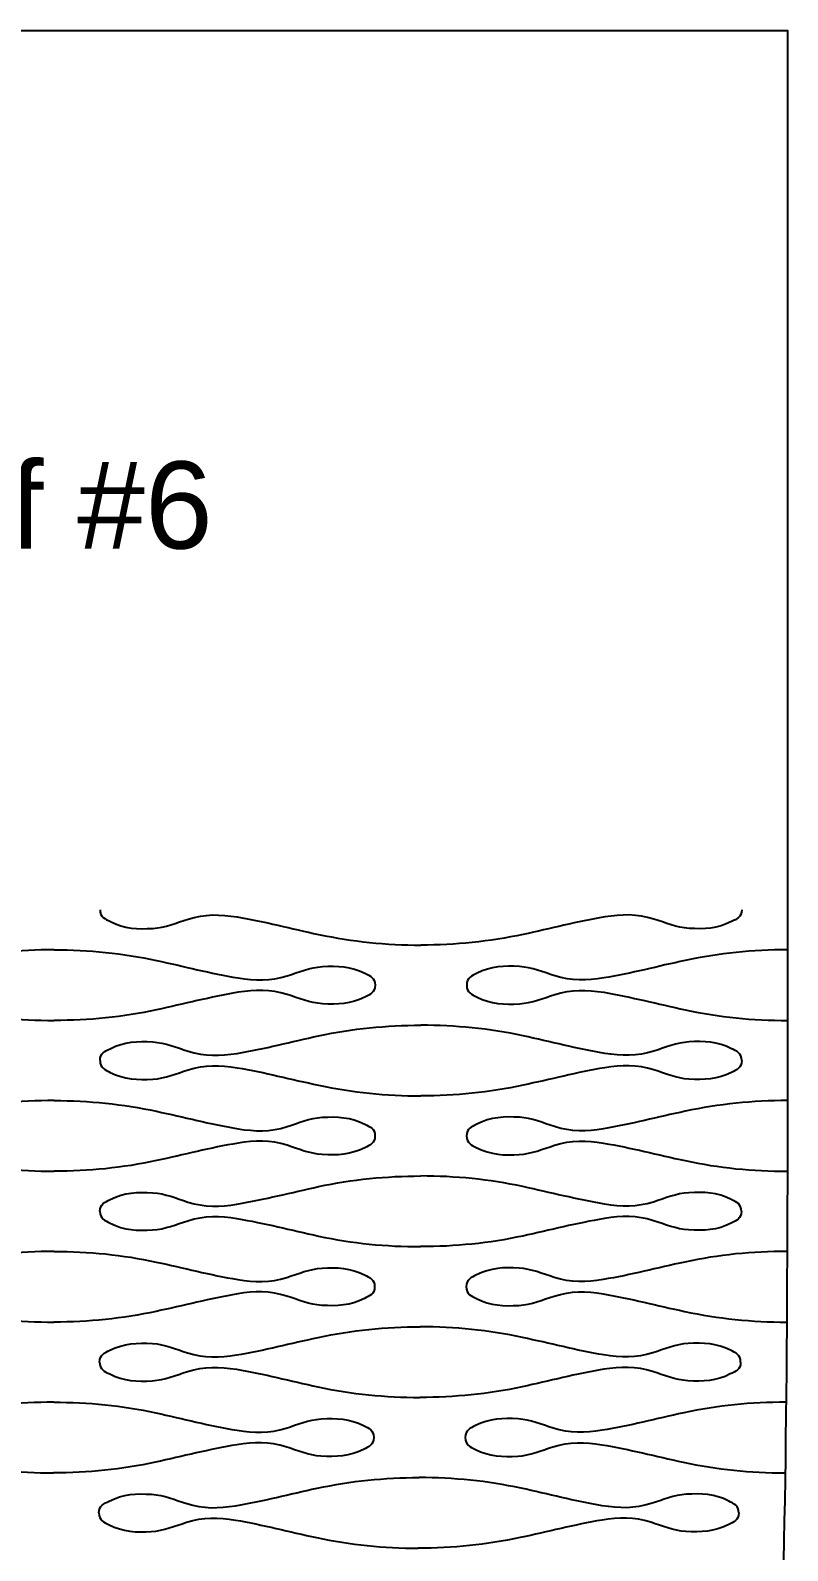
# Model space of a CAD drawing. Extents: x -15.8 to 22.7, y 5.7 to 11.5.
# Drawn here: x 8.356 to 9.778, y 8.608 to 11.465 of the extents above; entities that cross this region are included whole.
import ezdxf

# ---------------------------------------------------------------- set-up
doc = ezdxf.new("R2010")
doc.units = 0
doc.layers.add('DEFAULT', color=7, linetype='CONTINUOUS')
doc.styles.add('TEXTSTYLE25', font='standard')

msp = doc.modelspace()

# ---------------------------------------------------------------- linework, layer by layer
at = {"layer": 'DEFAULT'}
msp.add_lwpolyline([(5.6458, 9.8123), (5.6458, 11.465), (9.7776, 11.465), (9.7776, 9.8123)], dxfattribs=at)
for points, knots in [([(8.4864, 9.8123), (8.4864, 9.7983), (8.4956, 9.7951), (8.5057, 9.79), (8.5319, 9.7767), (8.5573, 9.7755), (8.5854, 9.7773), (8.6091, 9.7788), (8.6298, 9.7878), (8.6517, 9.7948), (8.6829, 9.8047), (8.7121, 9.804), (8.7437, 9.7988), (8.7953, 9.7902), (8.8458, 9.7768), (8.8969, 9.7659), (8.9606, 9.7523), (9.0239, 9.7459), (9.089, 9.7459)], [0, 0, 0, 0, 1, 1, 1, 2, 2, 2, 3, 3, 3, 4, 4, 4, 5, 5, 5, 6, 6, 6, 6]), ([(9.7776, 9.8123), (9.7776, 8.6318), (9.7776, 8.0416), (9.6743, 7.4513), (9.571, 6.8611), (9.3644, 6.2708), (8.5381, 5.6805)], [0, 0, 0, 0, 1, 1, 1, 2, 2, 2, 2]), ([(9.6915, 9.8123), (9.6915, 9.7983), (9.6823, 9.7951), (9.6723, 9.79), (9.646, 9.7767), (9.6207, 9.7755), (9.5925, 9.7773), (9.5688, 9.7788), (9.5481, 9.7878), (9.5263, 9.7948), (9.495, 9.8047), (9.4658, 9.804), (9.4343, 9.7988), (9.3826, 9.7902), (9.3321, 9.7768), (9.281, 9.7659), (9.2173, 9.7523), (9.154, 9.7459), (9.089, 9.7459)], [0, 0, 0, 0, 1, 1, 1, 2, 2, 2, 3, 3, 3, 4, 4, 4, 5, 5, 5, 6, 6, 6, 6]), ([(8.4003, 9.737), (8.3353, 9.737), (8.2719, 9.7306), (8.2083, 9.717), (8.1572, 9.7061), (8.1067, 9.6927), (8.055, 9.6841), (8.0235, 9.6789), (7.9943, 9.6782), (7.963, 9.6882), (7.9412, 9.6951), (7.9204, 9.7041), (7.8968, 9.7056), (7.8686, 9.7074), (7.8433, 9.7062), (7.817, 9.6929), (7.807, 9.6878), (7.7978, 9.6846), (7.7978, 9.6706)], [0, 0, 0, 0, 1, 1, 1, 2, 2, 2, 3, 3, 3, 4, 4, 4, 5, 5, 5, 6, 6, 6, 6]), ([(8.4003, 9.737), (8.4654, 9.737), (8.5287, 9.7306), (8.5924, 9.717), (8.6435, 9.7061), (8.694, 9.6927), (8.7456, 9.6841), (8.7772, 9.6789), (8.8064, 9.6782), (8.8376, 9.6882), (8.8594, 9.6951), (8.8802, 9.7041), (8.9039, 9.7056), (8.932, 9.7074), (8.9574, 9.7062), (8.9836, 9.6929), (8.9937, 9.6878), (9.0029, 9.6846), (9.0029, 9.6706)], [0, 0, 0, 0, 1, 1, 1, 2, 2, 2, 3, 3, 3, 4, 4, 4, 5, 5, 5, 6, 6, 6, 6]), ([(9.7776, 9.737), (9.7125, 9.737), (9.6492, 9.7306), (9.5855, 9.717), (9.5344, 9.7061), (9.4839, 9.6927), (9.4323, 9.6841), (9.4007, 9.6789), (9.3715, 9.6782), (9.3403, 9.6882), (9.3185, 9.6951), (9.2977, 9.7041), (9.274, 9.7056), (9.2459, 9.7074), (9.2205, 9.7062), (9.1943, 9.6929), (9.1842, 9.6878), (9.175, 9.6846), (9.175, 9.6706)], [0, 0, 0, 0, 1, 1, 1, 2, 2, 2, 3, 3, 3, 4, 4, 4, 5, 5, 5, 6, 6, 6, 6]), ([(7.7978, 9.6706), (7.7978, 9.6566), (7.807, 9.6534), (7.817, 9.6483), (7.8433, 9.635), (7.8686, 9.6338), (7.8968, 9.6356), (7.9204, 9.6371), (7.9412, 9.6461), (7.963, 9.6531), (7.9943, 9.663), (8.0235, 9.6623), (8.055, 9.6571), (8.1067, 9.6485), (8.1572, 9.6351), (8.2083, 9.6242), (8.2719, 9.6106), (8.3353, 9.6042), (8.4003, 9.6042)], [0, 0, 0, 0, 1, 1, 1, 2, 2, 2, 3, 3, 3, 4, 4, 4, 5, 5, 5, 6, 6, 6, 6]), ([(9.0029, 9.6706), (9.0029, 9.6566), (8.9937, 9.6534), (8.9836, 9.6483), (8.9574, 9.635), (8.932, 9.6338), (8.9039, 9.6356), (8.8802, 9.6371), (8.8594, 9.6461), (8.8376, 9.6531), (8.8064, 9.663), (8.7772, 9.6623), (8.7456, 9.6571), (8.6939, 9.6485), (8.6434, 9.6351), (8.5924, 9.6242), (8.5287, 9.6106), (8.4654, 9.6042), (8.4003, 9.6042)], [0, 0, 0, 0, 1, 1, 1, 2, 2, 2, 3, 3, 3, 4, 4, 4, 5, 5, 5, 6, 6, 6, 6]), ([(9.175, 9.6706), (9.175, 9.6566), (9.1842, 9.6534), (9.1943, 9.6483), (9.2205, 9.635), (9.2458, 9.6338), (9.274, 9.6356), (9.2977, 9.6371), (9.3185, 9.6461), (9.3403, 9.6531), (9.3715, 9.663), (9.4007, 9.6623), (9.4323, 9.6571), (9.4839, 9.6485), (9.5344, 9.6351), (9.5855, 9.6242), (9.6492, 9.6106), (9.7125, 9.6042), (9.7775, 9.6042)], [0, 0, 0, 0, 1, 1, 1, 2, 2, 2, 3, 3, 3, 4, 4, 4, 5, 5, 5, 6, 6, 6, 6]), ([(8.4864, 9.5289), (8.4864, 9.5429), (8.4956, 9.5461), (8.5056, 9.5512), (8.5319, 9.5645), (8.5572, 9.5657), (8.5854, 9.5639), (8.609, 9.5624), (8.6298, 9.5534), (8.6516, 9.5464), (8.6829, 9.5365), (8.7121, 9.5372), (8.7436, 9.5424), (8.7953, 9.551), (8.8458, 9.5644), (8.8969, 9.5753), (8.9606, 9.5889), (9.0239, 9.5953), (9.0889, 9.5953)], [0, 0, 0, 0, 1, 1, 1, 2, 2, 2, 3, 3, 3, 4, 4, 4, 5, 5, 5, 6, 6, 6, 6]), ([(9.6915, 9.5289), (9.6915, 9.5429), (9.6823, 9.5461), (9.6722, 9.5512), (9.646, 9.5645), (9.6206, 9.5657), (9.5925, 9.5639), (9.5688, 9.5624), (9.548, 9.5534), (9.5262, 9.5464), (9.495, 9.5365), (9.4658, 9.5372), (9.4342, 9.5424), (9.3826, 9.551), (9.332, 9.5644), (9.2809, 9.5753), (9.2173, 9.5889), (9.154, 9.5953), (9.0889, 9.5953)], [0, 0, 0, 0, 1, 1, 1, 2, 2, 2, 3, 3, 3, 4, 4, 4, 5, 5, 5, 6, 6, 6, 6]), ([(8.4864, 9.5289), (8.4864, 9.5149), (8.4956, 9.5117), (8.5056, 9.5066), (8.5319, 9.4932), (8.5572, 9.4921), (8.5854, 9.4939), (8.609, 9.4953), (8.6298, 9.5044), (8.6516, 9.5113), (8.6829, 9.5213), (8.712, 9.5206), (8.7436, 9.5154), (8.7953, 9.5068), (8.8458, 9.4934), (8.8969, 9.4825), (8.9605, 9.4689), (9.0238, 9.4625), (9.0889, 9.4625)], [0, 0, 0, 0, 1, 1, 1, 2, 2, 2, 3, 3, 3, 4, 4, 4, 5, 5, 5, 6, 6, 6, 6]), ([(9.6915, 9.5289), (9.6914, 9.5149), (9.6822, 9.5117), (9.6722, 9.5066), (9.6459, 9.4933), (9.6206, 9.4921), (9.5924, 9.4939), (9.5688, 9.4953), (9.548, 9.5044), (9.5262, 9.5113), (9.4949, 9.5213), (9.4658, 9.5206), (9.4342, 9.5154), (9.3825, 9.5068), (9.332, 9.4934), (9.2809, 9.4825), (9.2172, 9.4689), (9.1539, 9.4625), (9.0889, 9.4625)], [0, 0, 0, 0, 1, 1, 1, 2, 2, 2, 3, 3, 3, 4, 4, 4, 5, 5, 5, 6, 6, 6, 6]), ([(8.4003, 9.4536), (8.3352, 9.4536), (8.2719, 9.4472), (8.2082, 9.4336), (8.1571, 9.4226), (8.1066, 9.4093), (8.055, 9.4007), (8.0234, 9.3955), (7.9942, 9.3948), (7.963, 9.4047), (7.9412, 9.4117), (7.9204, 9.4207), (7.8968, 9.4222), (7.8686, 9.424), (7.8433, 9.4228), (7.817, 9.4095), (7.807, 9.4044), (7.7978, 9.4012), (7.7978, 9.3872)], [0, 0, 0, 0, 1, 1, 1, 2, 2, 2, 3, 3, 3, 4, 4, 4, 5, 5, 5, 6, 6, 6, 6]), ([(8.4003, 9.4536), (8.4653, 9.4536), (8.5287, 9.4472), (8.5923, 9.4336), (8.6434, 9.4226), (8.6939, 9.4093), (8.7455, 9.4007), (8.7771, 9.3955), (8.8062, 9.3948), (8.8375, 9.4047), (8.8593, 9.4117), (8.8801, 9.4207), (8.9037, 9.4222), (8.9319, 9.424), (8.9572, 9.4228), (8.9835, 9.4095), (8.9935, 9.4044), (9.0027, 9.4012), (9.0027, 9.3872)], [0, 0, 0, 0, 1, 1, 1, 2, 2, 2, 3, 3, 3, 4, 4, 4, 5, 5, 5, 6, 6, 6, 6]), ([(9.7774, 9.4536), (9.7123, 9.4536), (9.649, 9.4472), (9.5853, 9.4336), (9.5342, 9.4226), (9.4837, 9.4093), (9.432, 9.4007), (9.4005, 9.3955), (9.3713, 9.3947), (9.3401, 9.4047), (9.3183, 9.4117), (9.2975, 9.4207), (9.2739, 9.4222), (9.2457, 9.424), (9.2204, 9.4228), (9.1941, 9.4095), (9.1841, 9.4044), (9.1748, 9.4012), (9.1748, 9.3872)], [0, 0, 0, 0, 1, 1, 1, 2, 2, 2, 3, 3, 3, 4, 4, 4, 5, 5, 5, 6, 6, 6, 6]), ([(7.7978, 9.3872), (7.7978, 9.3732), (7.807, 9.37), (7.817, 9.3649), (7.8433, 9.3515), (7.8686, 9.3504), (7.8968, 9.3522), (7.9204, 9.3536), (7.9412, 9.3627), (7.963, 9.3696), (7.9942, 9.3796), (8.0234, 9.3789), (8.055, 9.3737), (8.1066, 9.3651), (8.1571, 9.3517), (8.2082, 9.3408), (8.2719, 9.3271), (8.3352, 9.3208), (8.4002, 9.3208)], [0, 0, 0, 0, 1, 1, 1, 2, 2, 2, 3, 3, 3, 4, 4, 4, 5, 5, 5, 6, 6, 6, 6]), ([(9.0027, 9.3872), (9.0027, 9.3732), (8.9935, 9.37), (8.9835, 9.3649), (8.9572, 9.3515), (8.9318, 9.3504), (8.9037, 9.3522), (8.88, 9.3536), (8.8593, 9.3627), (8.8375, 9.3696), (8.8062, 9.3796), (8.777, 9.3789), (8.7455, 9.3737), (8.6938, 9.3651), (8.6433, 9.3517), (8.5922, 9.3408), (8.5286, 9.3271), (8.4652, 9.3208), (8.4002, 9.3208)], [0, 0, 0, 0, 1, 1, 1, 2, 2, 2, 3, 3, 3, 4, 4, 4, 5, 5, 5, 6, 6, 6, 6]), ([(9.1748, 9.3872), (9.1748, 9.3732), (9.184, 9.37), (9.194, 9.3649), (9.2203, 9.3515), (9.2456, 9.3504), (9.2738, 9.3522), (9.2974, 9.3536), (9.3182, 9.3627), (9.34, 9.3696), (9.3713, 9.3796), (9.4004, 9.3789), (9.432, 9.3737), (9.4837, 9.3651), (9.5342, 9.3517), (9.5852, 9.3408), (9.6489, 9.3271), (9.7122, 9.3208), (9.7772, 9.3208)], [0, 0, 0, 0, 1, 1, 1, 2, 2, 2, 3, 3, 3, 4, 4, 4, 5, 5, 5, 6, 6, 6, 6]), ([(8.4862, 9.2455), (8.4862, 9.2595), (8.4954, 9.2627), (8.5055, 9.2678), (8.5317, 9.2811), (8.5571, 9.2823), (8.5852, 9.2805), (8.6088, 9.279), (8.6296, 9.27), (8.6514, 9.263), (8.6827, 9.2531), (8.7118, 9.2538), (8.7434, 9.259), (8.7951, 9.2676), (8.8456, 9.281), (8.8967, 9.2919), (8.9603, 9.3055), (9.0236, 9.3119), (9.0887, 9.3119)], [0, 0, 0, 0, 1, 1, 1, 2, 2, 2, 3, 3, 3, 4, 4, 4, 5, 5, 5, 6, 6, 6, 6]), ([(9.691, 9.2455), (9.691, 9.2595), (9.6818, 9.2627), (9.6718, 9.2678), (9.6455, 9.2811), (9.6202, 9.2823), (9.5921, 9.2805), (9.5684, 9.279), (9.5476, 9.27), (9.5258, 9.263), (9.4946, 9.2531), (9.4654, 9.2538), (9.4338, 9.259), (9.3822, 9.2676), (9.3317, 9.281), (9.2806, 9.2919), (9.217, 9.3055), (9.1537, 9.3119), (9.0887, 9.3119)], [0, 0, 0, 0, 1, 1, 1, 2, 2, 2, 3, 3, 3, 4, 4, 4, 5, 5, 5, 6, 6, 6, 6]), ([(8.4862, 9.2455), (8.4862, 9.2315), (8.4954, 9.2283), (8.5054, 9.2232), (8.5316, 9.2098), (8.557, 9.2087), (8.5851, 9.2105), (8.6088, 9.2119), (8.6295, 9.221), (8.6514, 9.2279), (8.6826, 9.2379), (8.7118, 9.2372), (8.7434, 9.232), (8.795, 9.2234), (8.8454, 9.21), (8.8965, 9.1991), (8.9601, 9.1854), (9.0234, 9.1791), (9.0884, 9.1791)], [0, 0, 0, 0, 1, 1, 1, 2, 2, 2, 3, 3, 3, 4, 4, 4, 5, 5, 5, 6, 6, 6, 6]), ([(9.691, 9.2455), (9.6909, 9.2315), (9.6817, 9.2282), (9.6716, 9.2232), (9.6454, 9.2099), (9.62, 9.2087), (9.5918, 9.2105), (9.5682, 9.2119), (9.5475, 9.221), (9.5257, 9.2279), (9.4945, 9.2379), (9.4653, 9.2372), (9.4337, 9.232), (9.3821, 9.2234), (9.3315, 9.21), (9.2804, 9.1991), (9.2167, 9.1855), (9.1534, 9.1791), (9.0884, 9.1791)], [0, 0, 0, 0, 1, 1, 1, 2, 2, 2, 3, 3, 3, 4, 4, 4, 5, 5, 5, 6, 6, 6, 6]), ([(8.4, 9.1702), (8.335, 9.1702), (8.2716, 9.1638), (8.208, 9.1502), (8.1569, 9.1392), (8.1065, 9.1259), (8.0548, 9.1173), (8.0233, 9.1121), (7.9941, 9.1113), (7.9629, 9.1213), (7.9411, 9.1283), (7.9203, 9.1373), (7.8967, 9.1388), (7.8686, 9.1406), (7.8432, 9.1394), (7.817, 9.1261), (7.8069, 9.121), (7.7977, 9.1178), (7.7977, 9.1038)], [0, 0, 0, 0, 1, 1, 1, 2, 2, 2, 3, 3, 3, 4, 4, 4, 5, 5, 5, 6, 6, 6, 6]), ([(8.4, 9.1702), (8.465, 9.1702), (8.5283, 9.1638), (8.5919, 9.1502), (8.643, 9.1392), (8.6934, 9.1259), (8.745, 9.1173), (8.7766, 9.1121), (8.8057, 9.1114), (8.837, 9.1213), (8.8588, 9.1283), (8.8796, 9.1373), (8.9032, 9.1388), (8.9313, 9.1406), (8.9567, 9.1394), (8.9829, 9.1261), (8.9929, 9.121), (9.0021, 9.1178), (9.002, 9.1038)], [0, 0, 0, 0, 1, 1, 1, 2, 2, 2, 3, 3, 3, 4, 4, 4, 5, 5, 5, 6, 6, 6, 6]), ([(9.7766, 9.1702), (9.7116, 9.1702), (9.6482, 9.1638), (9.5846, 9.1502), (9.5334, 9.1392), (9.4829, 9.1259), (9.4312, 9.1173), (9.3997, 9.1121), (9.3706, 9.1113), (9.3393, 9.1213), (9.3175, 9.1283), (9.2968, 9.1373), (9.2732, 9.1388), (9.245, 9.1406), (9.2197, 9.1394), (9.1934, 9.1261), (9.1834, 9.121), (9.1741, 9.1178), (9.1741, 9.1038)], [0, 0, 0, 0, 1, 1, 1, 2, 2, 2, 3, 3, 3, 4, 4, 4, 5, 5, 5, 6, 6, 6, 6]), ([(7.7977, 9.1038), (7.7977, 9.0898), (7.8069, 9.0865), (7.8169, 9.0815), (7.8432, 9.0681), (7.8685, 9.067), (7.8967, 9.0688), (7.9203, 9.0702), (7.9411, 9.0793), (7.9628, 9.0862), (7.9941, 9.0962), (8.0232, 9.0955), (8.0548, 9.0903), (8.1064, 9.0817), (8.1569, 9.0683), (8.2079, 9.0574), (8.2715, 9.0437), (8.3348, 9.0374), (8.3998, 9.0374)], [0, 0, 0, 0, 1, 1, 1, 2, 2, 2, 3, 3, 3, 4, 4, 4, 5, 5, 5, 6, 6, 6, 6]), ([(9.002, 9.1038), (9.002, 9.0898), (8.9928, 9.0865), (8.9827, 9.0815), (8.9565, 9.0681), (8.9312, 9.067), (8.903, 9.0688), (8.8794, 9.0702), (8.8586, 9.0793), (8.8369, 9.0862), (8.8056, 9.0962), (8.7765, 9.0955), (8.7449, 9.0903), (8.6933, 9.0817), (8.6428, 9.0683), (8.5917, 9.0574), (8.5281, 9.0437), (8.4648, 9.0374), (8.3998, 9.0374)], [0, 0, 0, 0, 1, 1, 1, 2, 2, 2, 3, 3, 3, 4, 4, 4, 5, 5, 5, 6, 6, 6, 6]), ([(9.1741, 9.1038), (9.174, 9.0898), (9.1832, 9.0865), (9.1932, 9.0815), (9.2195, 9.0681), (9.2448, 9.067), (9.2729, 9.0688), (9.2965, 9.0702), (9.3173, 9.0793), (9.3392, 9.0862), (9.3704, 9.0962), (9.3995, 9.0955), (9.4311, 9.0903), (9.4827, 9.0817), (9.5331, 9.0683), (9.5841, 9.0574), (9.6477, 9.0437), (9.7109, 9.0374), (9.7759, 9.0374)], [0, 0, 0, 0, 1, 1, 1, 2, 2, 2, 3, 3, 3, 4, 4, 4, 5, 5, 5, 6, 6, 6, 6]), ([(8.4856, 8.9621), (8.4856, 8.9761), (8.4948, 8.9793), (8.5049, 8.9844), (8.5311, 8.9977), (8.5565, 8.9989), (8.5846, 8.9971), (8.6082, 8.9956), (8.629, 8.9866), (8.6507, 8.9796), (8.682, 8.9696), (8.7111, 8.9704), (8.7426, 8.9756), (8.7943, 8.9842), (8.8448, 8.9975), (8.8959, 9.0085), (8.9595, 9.0221), (9.0228, 9.0285), (9.0878, 9.0285)], [0, 0, 0, 0, 1, 1, 1, 2, 2, 2, 3, 3, 3, 4, 4, 4, 5, 5, 5, 6, 6, 6, 6]), ([(9.6895, 8.9621), (9.6895, 8.9761), (9.6804, 8.9793), (9.6704, 8.9844), (9.6442, 8.9977), (9.6189, 8.9988), (9.5908, 8.9971), (9.5671, 8.9956), (9.5463, 8.9866), (9.5245, 8.9796), (9.4933, 8.9696), (9.4641, 8.9704), (9.4326, 8.9756), (9.381, 8.9842), (9.3306, 8.9975), (9.2796, 9.0085), (9.216, 9.0221), (9.1528, 9.0285), (9.0878, 9.0285)], [0, 0, 0, 0, 1, 1, 1, 2, 2, 2, 3, 3, 3, 4, 4, 4, 5, 5, 5, 6, 6, 6, 6]), ([(8.4856, 8.9621), (8.4856, 8.9481), (8.4947, 8.9448), (8.5047, 8.9398), (8.5309, 8.9264), (8.5562, 8.9253), (8.5843, 8.927), (8.608, 8.9285), (8.6288, 8.9376), (8.6506, 8.9445), (8.6818, 8.9545), (8.711, 8.9538), (8.7425, 8.9486), (8.794, 8.94), (8.8444, 8.9266), (8.8954, 8.9157), (8.9589, 8.902), (9.0221, 8.8957), (9.087, 8.8957)], [0, 0, 0, 0, 1, 1, 1, 2, 2, 2, 3, 3, 3, 4, 4, 4, 5, 5, 5, 6, 6, 6, 6]), ([(9.6895, 8.9621), (9.6893, 8.948), (9.68, 8.9448), (9.67, 8.9398), (9.6437, 8.9265), (9.6183, 8.9253), (9.5902, 8.927), (9.5666, 8.9285), (9.5459, 8.9376), (9.5242, 8.9445), (9.493, 8.9545), (9.4639, 8.9538), (9.4323, 8.9486), (9.3806, 8.94), (9.3301, 8.9266), (9.2789, 8.9157), (9.2153, 8.9021), (9.152, 8.8957), (9.087, 8.8957)], [0, 0, 0, 0, 1, 1, 1, 2, 2, 2, 3, 3, 3, 4, 4, 4, 5, 5, 5, 6, 6, 6, 6]), ([(8.3993, 8.8868), (8.3343, 8.8868), (8.271, 8.8804), (8.2075, 8.8668), (8.1564, 8.8558), (8.106, 8.8424), (8.0544, 8.8339), (8.0229, 8.8287), (7.9938, 8.8279), (7.9626, 8.8379), (7.9408, 8.8449), (7.9201, 8.8539), (7.8965, 8.8554), (7.8684, 8.8572), (7.8431, 8.856), (7.8168, 8.8427), (7.8068, 8.8376), (7.7976, 8.8344), (7.7976, 8.8204)], [0, 0, 0, 0, 1, 1, 1, 2, 2, 2, 3, 3, 3, 4, 4, 4, 5, 5, 5, 6, 6, 6, 6]), ([(8.3993, 8.8868), (8.4642, 8.8868), (8.5274, 8.8804), (8.591, 8.8668), (8.6419, 8.8558), (8.6922, 8.8424), (8.7437, 8.8339), (8.7753, 8.8287), (8.8044, 8.828), (8.8356, 8.8379), (8.8574, 8.8449), (8.8782, 8.8539), (8.9018, 8.8554), (8.9299, 8.8572), (8.9552, 8.8561), (8.9814, 8.8427), (8.9913, 8.8376), (9.0005, 8.8343), (9.0004, 8.8204)], [0, 0, 0, 0, 1, 1, 1, 2, 2, 2, 3, 3, 3, 4, 4, 4, 5, 5, 5, 6, 6, 6, 6]), ([(9.7745, 8.8868), (9.7094, 8.8868), (9.6461, 8.8804), (9.5825, 8.8668), (9.5313, 8.8558), (9.4808, 8.8424), (9.4291, 8.8339), (9.3976, 8.8287), (9.3685, 8.8279), (9.3373, 8.8379), (9.3156, 8.8449), (9.2949, 8.8539), (9.2714, 8.8554), (9.2432, 8.8572), (9.2179, 8.856), (9.1916, 8.8427), (9.1816, 8.8376), (9.1723, 8.8344), (9.1722, 8.8204)], [0, 0, 0, 0, 1, 1, 1, 2, 2, 2, 3, 3, 3, 4, 4, 4, 5, 5, 5, 6, 6, 6, 6]), ([(7.7976, 8.8204), (7.7976, 8.8064), (7.8068, 8.8031), (7.8168, 8.7981), (7.843, 8.7847), (7.8683, 8.7836), (7.8964, 8.7854), (7.92, 8.7868), (7.9407, 8.7959), (7.9625, 8.8028), (7.9937, 8.8128), (8.0228, 8.8121), (8.0543, 8.8069), (8.1059, 8.7983), (8.1562, 8.7849), (8.2072, 8.774), (8.2707, 8.7603), (8.3338, 8.754), (8.3987, 8.754)], [0, 0, 0, 0, 1, 1, 1, 2, 2, 2, 3, 3, 3, 4, 4, 4, 5, 5, 5, 6, 6, 6, 6]), ([(9.0004, 8.8204), (9.0003, 8.8064), (8.991, 8.8031), (8.981, 8.7981), (8.9548, 8.7848), (8.9295, 8.7836), (8.9013, 8.7854), (8.8777, 8.7868), (8.8571, 8.7959), (8.8353, 8.8028), (8.8041, 8.8128), (8.7751, 8.8121), (8.7435, 8.8069), (8.6919, 8.7983), (8.6414, 8.7849), (8.5904, 8.774), (8.5269, 8.7603), (8.4636, 8.754), (8.3987, 8.754)], [0, 0, 0, 0, 1, 1, 1, 2, 2, 2, 3, 3, 3, 4, 4, 4, 5, 5, 5, 6, 6, 6, 6]), ([(9.1722, 8.8204), (9.1721, 8.8064), (9.1812, 8.8032), (9.1912, 8.7981), (9.2174, 8.7847), (9.2426, 8.7836), (9.2707, 8.7854), (9.2943, 8.7868), (9.3151, 8.7959), (9.337, 8.8028), (9.3682, 8.8128), (9.3973, 8.8121), (9.4288, 8.8069), (9.4802, 8.7983), (9.5305, 8.7849), (9.5814, 8.774), (9.6448, 8.7603), (9.7079, 8.754), (9.7727, 8.754)], [0, 0, 0, 0, 1, 1, 1, 2, 2, 2, 3, 3, 3, 4, 4, 4, 5, 5, 5, 6, 6, 6, 6]), ([(8.4842, 8.6787), (8.4843, 8.6927), (8.4935, 8.6959), (8.5035, 8.701), (8.5297, 8.7143), (8.555, 8.7155), (8.5831, 8.7137), (8.6067, 8.7122), (8.6274, 8.7032), (8.6491, 8.6962), (8.6802, 8.6862), (8.7093, 8.687), (8.7408, 8.6922), (8.7924, 8.7008), (8.8429, 8.7142), (8.8939, 8.7251), (8.9575, 8.7387), (9.0207, 8.7451), (9.0856, 8.7451)], [0, 0, 0, 0, 1, 1, 1, 2, 2, 2, 3, 3, 3, 4, 4, 4, 5, 5, 5, 6, 6, 6, 6]), ([(9.6859, 8.6787), (9.6861, 8.6926), (9.6769, 8.6959), (9.667, 8.701), (9.6408, 8.7144), (9.6156, 8.7155), (9.5876, 8.7137), (9.5639, 8.7122), (9.5431, 8.7032), (9.5213, 8.6962), (9.4901, 8.6863), (9.461, 8.687), (9.4295, 8.6922), (9.3781, 8.7008), (9.3278, 8.7142), (9.277, 8.7251), (9.2136, 8.7387), (9.1505, 8.7451), (9.0856, 8.7451)], [0, 0, 0, 0, 1, 1, 1, 2, 2, 2, 3, 3, 3, 4, 4, 4, 5, 5, 5, 6, 6, 6, 6]), ([(8.4842, 8.6787), (8.4841, 8.6647), (8.4932, 8.6615), (8.5032, 8.6564), (8.5293, 8.643), (8.5545, 8.6419), (8.5825, 8.6437), (8.6062, 8.6451), (8.627, 8.6542), (8.6488, 8.6611), (8.6799, 8.6711), (8.709, 8.6704), (8.7405, 8.6652), (8.7919, 8.6566), (8.8421, 8.6432), (8.8929, 8.6323), (8.9562, 8.6186), (9.0192, 8.6123), (9.0839, 8.6123)], [0, 0, 0, 0, 1, 1, 1, 2, 2, 2, 3, 3, 3, 4, 4, 4, 5, 5, 5, 6, 6, 6, 6]), ([(9.6859, 8.6787), (9.6855, 8.6646), (9.6762, 8.6614), (9.6661, 8.6564), (9.6399, 8.6432), (9.6145, 8.6419), (9.5863, 8.6437), (9.5629, 8.6451), (9.5423, 8.6542), (9.5207, 8.6611), (9.4896, 8.6712), (9.4605, 8.6704), (9.4291, 8.6652), (9.3773, 8.6566), (9.3267, 8.6432), (9.2756, 8.6323), (9.212, 8.6187), (9.1488, 8.6123), (9.0839, 8.6123)], [0, 0, 0, 0, 1, 1, 1, 2, 2, 2, 3, 3, 3, 4, 4, 4, 5, 5, 5, 6, 6, 6, 6])]:
    msp.add_open_spline(points, degree=3, knots=knots, dxfattribs=at)

# ---------------------------------------------------------------- texts
at = {"layer": 'DEFAULT', "color": 7, "insert": (6.8545, 10.4417), "char_height": 0.163767, "attachment_point": 7, "style": 'TEXTSTYLE25'}
msp.add_mtext('\\fHelvetica 25 Ultra Light|b0|i0|c0|p34;\\W1;parametric kerf #6', dxfattribs=at)

doc.saveas('drawing.dxf')
